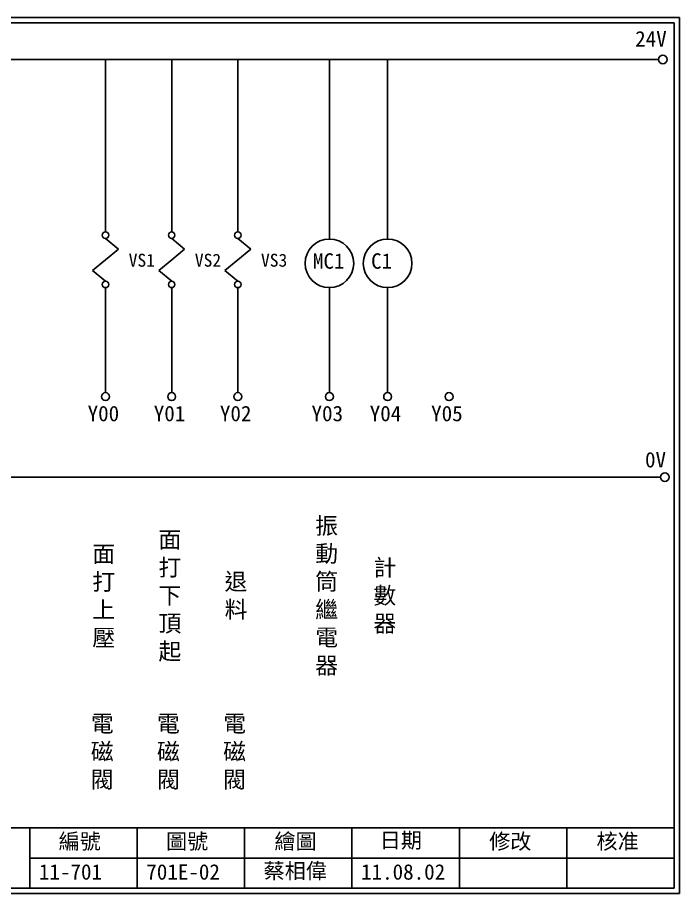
# Model space of a CAD drawing. Extents: x 325 to 612, y 3 to 207.
# Drawn here: x 458.2 to 612.3, y 3 to 207 of the extents above; entities that cross this region are included whole.
import ezdxf

# ---------------------------------------------------------------- set-up
doc = ezdxf.new("R2010")
doc.units = 0
doc.layers.get('0').update_dxf_attribs({"linetype": 'CONTINUOUS'})
doc.layers.add('圖框層', color=7, linetype='CONTINUOUS')
doc.layers.add('標尺寸層', color=3, linetype='CONTINUOUS')
doc.styles.add('CNS', font='romanc.shx', dxfattribs={"bigfont": 'chineset.shx'})
doc.styles.add('STSL', font='KAIU.TTF')

msp = doc.modelspace()

# ---------------------------------------------------------------- linework, layer by layer
for centre in [(608.44, 197.22), (608.92, 99.96)]:
    msp.add_circle(centre, 1)
at = {"layer": '圖框層', "color": 7}
for p, q in [((612.32, 206.97), (325.32, 206.97)), ((612.32, 3), (612.32, 206.97)), ((611.07, 205.72), (326.57, 205.72)), ((611.07, 4.25), (611.07, 205.72)), ((326.57, 18.25), (611.07, 18.25)), ((461.07, 4.25), (461.07, 18.25)), ((486.07, 4.25), (486.07, 18.25)), ((511.07, 4.25), (511.07, 18.25)), ((536.07, 4.25), (536.07, 18.25)), ((561.07, 4.25), (561.07, 18.25)), ((586.07, 4.25), (586.07, 18.25)), ((461.07, 11.25), (611.07, 11.25)), ((326.57, 4.25), (611.07, 4.25)), ((325.32, 3), (612.32, 3))]:
    msp.add_line(p, q, dxfattribs=at)
at = {"layer": '標尺寸層', "color": 7}
for p, q in [((329.84, 197.22), (607.44, 197.22)), ((478.69, 197.22), (478.69, 157.03)), ((494.09, 197.22), (494.09, 157.03)), ((509.49, 197.22), (509.49, 157.03)), ((530.82, 197.22), (530.82, 155.39)), ((544.37, 197.22), (544.37, 155.39)), ((478.69, 155.53), (481.69, 153.04)), ((494.09, 155.53), (497.1, 153.04)), ((509.49, 155.53), (512.5, 153.04)), ((478.69, 150.55), (481.69, 153.04)), ((494.09, 150.55), (497.1, 153.04)), ((509.49, 150.55), (512.5, 153.04)), ((478.69, 150.55), (475.69, 148.06)), ((494.09, 150.55), (491.09, 148.06)), ((509.49, 150.55), (506.49, 148.06)), ((478.69, 145.57), (475.69, 148.06)), ((494.09, 145.57), (491.09, 148.06)), ((509.49, 145.57), (506.49, 148.06)), ((478.69, 144.07), (478.69, 119.62)), ((494.09, 144.07), (494.09, 119.62)), ((509.49, 144.07), (509.49, 119.62)), ((530.82, 144.07), (530.82, 119.62)), ((544.37, 144.07), (544.37, 119.62)), ((330.05, 99.96), (607.92, 99.96))]:
    msp.add_line(p, q, dxfattribs=at)
for centre, radius in [((478.69, 156.28), 0.751), ((494.09, 156.28), 0.751), ((509.49, 156.28), 0.751), ((530.82, 149.73), 5.66), ((544.37, 149.73), 5.66), ((478.69, 144.82), 0.751), ((494.09, 144.82), 0.751), ((509.49, 144.82), 0.751), ((478.69, 118.7), 0.92), ((494.09, 118.7), 0.92), ((509.49, 118.7), 0.92), ((530.82, 118.7), 0.92), ((544.37, 118.7), 0.92), ((558.67, 118.7), 0.92)]:
    msp.add_circle(centre, radius, dxfattribs=at)

# ---------------------------------------------------------------- texts
at = {"layer": '圖框層', "color": 4, "style": 'STSL'}
for s, height, p in [('24V', 3.6, (602, 200.22)), ('VS1', 3, (484.08, 148.95)), ('VS2', 3, (499.48, 148.95)), ('VS3', 3, (514.88, 148.95)), ('MC1', 3.6, (526.97, 148.47)), ('C1', 3.6, (540.52, 148.47)), ('Y00', 3.6, (474.52, 112.96)), ('Y01', 3.6, (489.92, 112.96)), ('Y02', 3.6, (505.32, 112.96)), ('Y03', 3.6, (526.65, 112.96)), ('Y04', 3.6, (540.2, 112.96)), ('Y05', 3.6, (554.5, 112.96)), ('0V', 3.6, (604.3, 102.2)), ('編號', 3.6, (467.78, 13.34)), ('圖號', 3.6, (492.78, 13.34)), ('繪圖', 3.6, (518.01, 13.34)), ('日期', 3.6, (542.54, 13.59)), ('修改', 3.6, (568.01, 13.34)), ('核准', 3.6, (593.01, 13.34)), ('蔡相偉', 3.6, (515.5, 6.47)), ('11-701', 3.6, (463.18, 6.22)), ('701E-02', 3.6, (488.18, 6.22)), ('11.08.02', 3.6, (538.18, 6.22))]:
    msp.add_text(s, height=height, dxfattribs=at).set_placement(p)
at = {"layer": '標尺寸層', "color": 7, "char_height": 3.9, "attachment_point": 5, "style": 'CNS'}
for s, insert, width in [('{\\fDFKai-SB|b0|i0|c136|p65;振動筒繼電器}', (530.17, 72.17), 2.8481), ('{\\fDFKai-SB|b0|i0|c136|p65;面打下頂起}', (493.67, 72.17), 2.8481), ('{\\fDFKai-SB|b0|i0|c136|p65;面打上壓}', (478.27, 72.17), 2.8481), ('{\\fDFKai-SB|b0|i0|c136|p65;計數器}', (543.73, 72.17), 2.8481), ('{\\fDFKai-SB|b0|i0|c136|p65;退料}', (509.07, 72.17), 2.8481), ('{\\fDFKai-SB|b0|i0|c136|p65;電磁閥}', (477.92, 35.84), 8.6627), ('{\\fDFKai-SB|b0|i0|c136|p65;電磁閥}', (493.33, 35.84), 8.6627), ('{\\fDFKai-SB|b0|i0|c136|p65;電磁閥}', (508.73, 35.84), 8.6627)]:
    msp.add_mtext(s, dxfattribs=dict(at, insert=insert, width=width))

doc.saveas('drawing.dxf')
